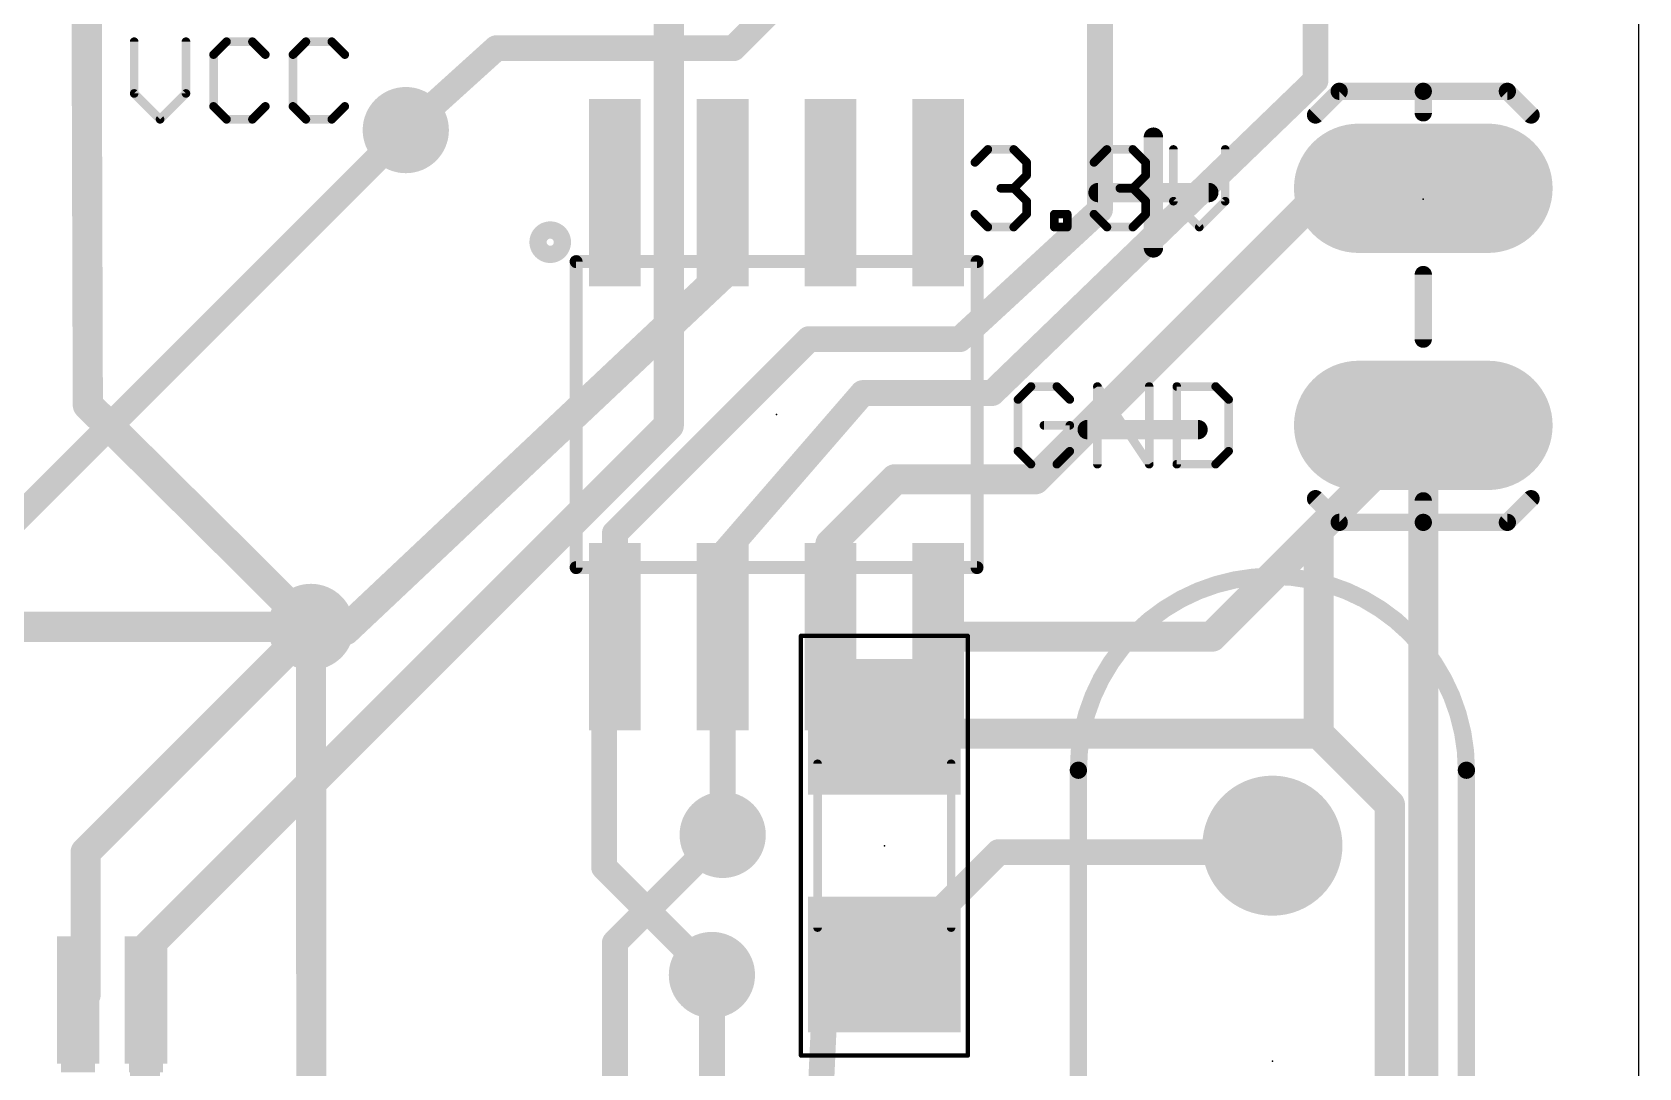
# Model space of a CAD drawing. Extents: x 0 to 91.2, y 0 to 65.1.
# Drawn here: x 34.41 to 53.34, y 41.83 to 54.04 of the extents above; entities that cross this region are included whole.
import ezdxf

# ---------------------------------------------------------------- set-up
doc = ezdxf.new("R2010")
doc.units = 0
for name, color, linetype in [('1', 22, 'CONTINUOUS'), ('16', 175, 'CONTINUOUS'), ('17', 82, 'CONTINUOUS'), ('18', 82, 'CONTINUOUS'), ('20', 7, 'CONTINUOUS'), ('21', 253, 'CONTINUOUS'), ('22', 253, 'CONTINUOUS'), ('23', 7, 'CONTINUOUS'), ('24', 7, 'CONTINUOUS'), ('39', 22, 'CONTINUOUS'), ('51', 253, 'CONTINUOUS'), ('52', 253, 'CONTINUOUS')]:
    doc.layers.add(name, color=color, linetype=linetype)

# ---------------------------------------------------------------- blocks, each defined once
blk = doc.blocks.new('RECT')
blk.add_solid([(-0.5, -0.5), (0.5, -0.5), (-0.5, 0.5), (0.5, 0.5)])
blk = doc.blocks.new('LONGP100')
at = {"const_width": 1}
blk.add_lwpolyline([(-0.5, 0), (0.5, 0)], dxfattribs=at)
at = {"const_width": 0.5}
for points in [[(-0.5, 0.25, 1), (-0.5, -0.25)], [(0.5, -0.25, 1), (0.5, 0.25)]]:
    blk.add_lwpolyline(points, format="xyb", dxfattribs=at)
blk = doc.blocks.new('ROUNDP')
at = {"const_width": 0.5}
blk.add_lwpolyline([(0, -0.25, 1), (0, 0.25, 1), (0, -0.25)], format="xyb", dxfattribs=at)
blk = doc.blocks.new('ROUNDV')
at = {"const_width": 0.5}
blk.add_lwpolyline([(0, -0.25, 1), (0, 0.25, 1), (0, -0.25)], format="xyb", dxfattribs=at)

msp = doc.modelspace()

# ---------------------------------------------------------------- linework, layer by layer
at = {"layer": '1'}
for points, const_width in [([(41.91, 56.134), (41.91, 49.403)], 0.3556), ([(38.8112, 52.8828), (34.2011, 48.2727)], 0.3048), ([(41.91, 49.403), (35.687, 43.18)], 0.3556), ([(50.8, 49.403), (49.5681, 48.1711)], 0.3556), ([(49.5681, 48.1711), (49.5681, 45.7708)], 0.3556), ([(37.6936, 47.0281), (35.0393, 44.3738)], 0.3556), ([(44.5389, 45.7708), (44.45, 45.85)], 0.3556), ([(49.5681, 45.7708), (44.5389, 45.7708)], 0.3556), ([(50.4063, 44.9326), (49.5681, 45.7708)], 0.3556), ([(50.4063, 38.9255), (50.4063, 44.9326)], 0.3556), ([(41.275, 43.307), (42.545, 44.577)], 0.3048), ([(35.0393, 44.3738), (35.0393, 42.6974)], 0.3556), ([(44.5389, 43.1165), (45.7962, 44.3738)], 0.3048), ([(45.7962, 44.3738), (49.0093, 44.3738)], 0.3048), ([(49.0093, 44.3738), (49.022, 44.45)], 0.3048), ([(35.687, 43.18), (35.687, 42.693)], 0.3556), ([(41.275, 41.148), (41.275, 43.307)], 0.3048), ([(44.3992, 42.9768), (44.45, 43.05)], 0.3048), ([(44.5389, 43.1165), (44.45, 43.05)], 0.3048), ([(42.418, 41.275), (42.418, 42.926)], 0.3048), ([(43.7642, 42.9514), (43.688, 41.275)], 0.3048), ([(44.3992, 42.9768), (43.7642, 42.9514)], 0.3048), ([(35.0393, 42.6974), (34.95, 42.63)], 0.3556), ([(35.687, 42.693), (35.75, 42.63)], 0.3556), ([(35.7378, 42.5577), (35.75, 42.63)], 0.3556), ([(35.7378, 42.5577), (35.7378, 41.4528)], 0.3556)]:
    msp.add_lwpolyline(points, dxfattribs=dict(at, const_width=const_width))
for points, const_width in [([(38.8651, 52.8289, 1), (38.7573, 52.9367)], 0.1524), ([(41.8211, 49.403, 1), (41.9989, 49.403)], 0.1778), ([(41.9729, 49.3401, 1), (41.8471, 49.4659)], 0.1778), ([(50.8629, 49.3401, 1), (50.7371, 49.4659)], 0.1778), ([(49.5052, 48.234, 1), (49.631, 48.1082)], 0.1778), ([(49.657, 48.1711, 1), (49.4792, 48.1711)], 0.1778), ([(37.7565, 46.9652, 1), (37.6307, 47.091)], 0.1778), ([(44.5091, 45.9164, 1), (44.3909, 45.7836)], 0.1778), ([(44.5389, 45.8597, 1), (44.5389, 45.6819)], 0.1778), ([(44.4798, 45.7044, 1), (44.598, 45.8372)], 0.1778), ([(49.631, 45.8337, 1), (49.5052, 45.7079)], 0.1778), ([(49.4792, 45.7708, 1), (49.657, 45.7708)], 0.1778), ([(49.5681, 45.6819, 1), (49.5681, 45.8597)], 0.1778), ([(50.4952, 44.9326, 1), (50.3174, 44.9326)], 0.1778), ([(50.3434, 44.8697, 1), (50.4692, 44.9955)], 0.1778), ([(42.5989, 44.5231, 1), (42.4911, 44.6309)], 0.1524), ([(34.9764, 44.4367, 1), (35.1022, 44.3109)], 0.1778), ([(35.1282, 44.3738, 1), (34.9504, 44.3738)], 0.1778), ([(45.7962, 44.45, 1), (45.7962, 44.2976)], 0.1524), ([(45.8501, 44.3199, 1), (45.7423, 44.4277)], 0.1524), ([(49.0972, 44.4375, 1), (48.9468, 44.4625)], 0.1524), ([(49.0093, 44.2976, 1), (49.0093, 44.45)], 0.1524), ([(48.9341, 44.3863, 1), (49.0845, 44.3613)], 0.1524), ([(35.7759, 43.18, 1), (35.5981, 43.18)], 0.1778), ([(41.3512, 43.307, 1), (41.1988, 43.307)], 0.1524), ([(41.2211, 43.3609, 1), (41.3289, 43.2531)], 0.1524), ([(35.6241, 43.2429, 1), (35.7499, 43.1171)], 0.1778), ([(44.4044, 43.111, 1), (44.4956, 42.989)], 0.1524), ([(44.5126, 43.0066, 1), (44.3874, 43.0934)], 0.1524), ([(44.485, 43.1704, 1), (44.5928, 43.0626)], 0.1524), ([(44.5845, 43.0555, 1), (44.4933, 43.1775)], 0.1524), ([(42.4942, 42.926, 1), (42.3418, 42.926)], 0.1524), ([(43.7612, 43.0275, 1), (43.7672, 42.8753)], 0.1524), ([(43.8403, 42.9479, 1), (43.6881, 42.9549)], 0.1524), ([(44.3366, 43.0202, 1), (44.4618, 42.9334)], 0.1524), ([(44.4022, 42.9007, 1), (44.3962, 43.0529)], 0.1524), ([(34.8964, 42.701, 1), (35.0036, 42.559)], 0.1778), ([(34.9504, 42.6974, 1), (35.1282, 42.6974)], 0.1778), ([(35.0929, 42.6264, 1), (34.9857, 42.7684)], 0.1778), ([(35.7499, 42.7559, 1), (35.6241, 42.6301)], 0.1778), ([(35.8377, 42.6152, 1), (35.6623, 42.6448)], 0.1778), ([(35.5981, 42.693, 1), (35.7759, 42.693)], 0.1778), ([(35.8267, 42.5577, 1), (35.6489, 42.5577)], 0.1778), ([(35.6501, 42.5725, 1), (35.8255, 42.5429)], 0.1778), ([(35.6871, 42.5671, 1), (35.8129, 42.6929)], 0.1778)]:
    msp.add_lwpolyline(points, format="xyb", dxfattribs=dict(at, const_width=const_width))
at = {"layer": '16'}
for points, const_width in [([(35.052, 57.277), (35.052, 53.848)], 0.3556), ([(46.99, 51.943), (46.99, 56.134)], 0.3048), ([(42.672, 53.848), (44.45, 55.626)], 0.3048), ([(49.53, 53.467), (49.53, 55.626)], 0.3048), ([(35.052, 53.848), (35.0647, 49.6443)], 0.3556), ([(38.8112, 52.8828), (39.878, 53.848)], 0.3048), ([(39.878, 53.848), (42.672, 53.848)], 0.3048), ([(45.72, 49.784), (49.53, 53.467)], 0.3048), ([(42.545, 52.1462), (42.545, 51.181)], 0.3556), ([(50.673, 52.07), (50.8, 52.197)], 0.3556), ([(45.339, 50.419), (46.99, 51.943)], 0.3048), ([(46.228, 48.768), (49.53, 52.07)], 0.3556), ([(49.53, 52.07), (50.673, 52.07)], 0.3556), ([(42.545, 51.181), (38.1, 46.99)], 0.3556), ([(41.275, 48.133), (43.561, 50.419)], 0.3048), ([(43.561, 50.419), (45.339, 50.419)], 0.3048), ([(36.7157, 48.006), (35.0647, 49.6443)], 0.3556), ([(42.545, 47.879), (44.196, 49.784)], 0.3048), ([(44.196, 49.784), (45.72, 49.784)], 0.3048), ([(48.3108, 46.9138), (50.8, 49.403)], 0.3556), ([(50.8, 36.96), (50.8, 49.403)], 0.3556), ([(43.815, 48.006), (44.577, 48.768)], 0.3556), ([(44.577, 48.768), (46.228, 48.768)], 0.3556), ([(41.275, 46.9138), (41.275, 48.133)], 0.3048), ([(37.6936, 47.0281), (36.7157, 48.006)], 0.3556), ([(43.815, 46.9138), (43.815, 48.006)], 0.3556), ([(42.545, 46.9138), (42.545, 47.879)], 0.3048), ([(24.13, 47.0281), (37.6936, 47.0281)], 0.3556), ([(37.6936, 46.8884), (37.6936, 47.0281)], 0.3556), ([(37.7317, 46.99), (37.6936, 47.0281)], 0.3556), ([(38.1, 46.99), (37.7317, 46.99)], 0.3556), ([(37.6936, 46.8884), (37.7063, 33.2867)], 0.3556), ([(41.275, 46.355), (41.275, 46.9138)], 0.3048), ([(42.545, 44.577), (42.545, 46.9138)], 0.3048), ([(45.085, 46.9138), (48.3108, 46.9138)], 0.3556), ([(41.148, 46.228), (41.275, 46.355)], 0.3048), ([(41.148, 44.196), (41.148, 46.228)], 0.3048), ([(42.418, 42.926), (41.148, 44.196)], 0.3048)]:
    msp.add_lwpolyline(points, dxfattribs=dict(at, const_width=const_width))
for points, const_width in [([(35.1409, 53.8483, 1), (34.9631, 53.8477)], 0.1778), ([(39.878, 53.9242, 1), (39.878, 53.7718)], 0.1524), ([(39.9291, 53.7915, 1), (39.8269, 53.9045)], 0.1524), ([(42.6181, 53.9019, 1), (42.7259, 53.7941)], 0.1524), ([(42.672, 53.7718, 1), (42.672, 53.9242)], 0.1524), ([(34.9631, 53.848, 1), (35.1409, 53.848)], 0.1778), ([(49.583, 53.4122, 1), (49.477, 53.5218)], 0.1524), ([(49.4538, 53.467, 1), (49.6062, 53.467)], 0.1524), ([(38.7601, 52.9393, 1), (38.8623, 52.8263)], 0.1524), ([(42.6339, 52.1462, 1), (42.4561, 52.1462)], 0.1778), ([(50.8629, 52.1341, 1), (50.7371, 52.2599)], 0.1778), ([(47.0417, 51.887, 1), (46.9383, 51.999)], 0.1524), ([(49.53, 52.1589, 1), (49.53, 51.9811)], 0.1778), ([(49.5929, 52.0071, 1), (49.4671, 52.1329)], 0.1778), ([(50.6101, 52.1329, 1), (50.7359, 52.0071)], 0.1778), ([(50.673, 51.9811, 1), (50.673, 52.1589)], 0.1778), ([(46.9138, 51.943, 1), (47.0662, 51.943)], 0.1524), ([(42.606, 51.1163, 1), (42.484, 51.2457)], 0.1778), ([(42.4561, 51.181, 1), (42.6339, 51.181)], 0.1778), ([(43.561, 50.4952, 1), (43.561, 50.3428)], 0.1524), ([(43.6149, 50.3651, 1), (43.5071, 50.4729)], 0.1524), ([(45.2873, 50.475, 1), (45.3907, 50.363)], 0.1524), ([(45.339, 50.3428, 1), (45.339, 50.4952)], 0.1524), ([(35.1273, 49.7074, 1), (35.0021, 49.5812)], 0.1778), ([(44.196, 49.8602, 1), (44.196, 49.7078)], 0.1524), ([(44.2536, 49.7341, 1), (44.1384, 49.8339)], 0.1524), ([(45.667, 49.8388, 1), (45.773, 49.7292)], 0.1524), ([(45.72, 49.7078, 1), (45.72, 49.8602)], 0.1524), ([(34.9758, 49.644, 1), (35.1536, 49.6446)], 0.1778), ([(50.8889, 49.403, 1), (50.7111, 49.403)], 0.1778), ([(50.8629, 49.3401, 1), (50.7371, 49.4659)], 0.1778), ([(44.577, 48.8569, 1), (44.577, 48.6791)], 0.1778), ([(44.6399, 48.7051, 1), (44.5141, 48.8309)], 0.1778), ([(46.1651, 48.8309, 1), (46.2909, 48.7051)], 0.1778), ([(46.228, 48.6791, 1), (46.228, 48.8569)], 0.1778), ([(41.3512, 48.133, 1), (41.1988, 48.133)], 0.1524), ([(36.7786, 48.0689, 1), (36.6528, 47.9431)], 0.1778), ([(36.6531, 47.9429, 1), (36.7783, 48.0691)], 0.1778), ([(41.2211, 48.1869, 1), (41.3289, 48.0791)], 0.1524), ([(43.7521, 48.0689, 1), (43.8779, 47.9431)], 0.1778), ([(43.9039, 48.006, 1), (43.7261, 48.006)], 0.1778), ([(42.6212, 47.879, 1), (42.4688, 47.879)], 0.1524), ([(42.4874, 47.9289, 1), (42.6026, 47.8291)], 0.1524), ([(37.7565, 47.091, 1), (37.6307, 46.9652)], 0.1778), ([(37.7825, 47.0281, 1), (37.6047, 47.0281)], 0.1778), ([(37.6307, 46.9652, 1), (37.7565, 47.091)], 0.1778), ([(37.7317, 47.0789, 1), (37.7317, 46.9011)], 0.1778), ([(37.6688, 46.9271, 1), (37.7946, 47.0529)], 0.1778), ([(37.6936, 46.9392, 1), (37.6936, 47.117)], 0.1778), ([(38.039, 47.0547, 1), (38.161, 46.9253)], 0.1778), ([(38.1, 46.9011, 1), (38.1, 47.0789)], 0.1778), ([(37.7825, 46.8885, 1), (37.6047, 46.8883)], 0.1778), ([(37.6047, 46.8884, 1), (37.7825, 46.8884)], 0.1778), ([(41.3512, 46.9138, 1), (41.1988, 46.9138)], 0.1524), ([(41.1988, 46.9138, 1), (41.3512, 46.9138)], 0.1524), ([(42.6212, 46.9138, 1), (42.4688, 46.9138)], 0.1524), ([(42.4688, 46.9138, 1), (42.6212, 46.9138)], 0.1524), ([(43.7261, 46.9138, 1), (43.9039, 46.9138)], 0.1778), ([(45.085, 47.0027, 1), (45.085, 46.8249)], 0.1778), ([(48.2479, 46.9767, 1), (48.3737, 46.8509)], 0.1778), ([(48.3108, 46.8249, 1), (48.3108, 47.0027)], 0.1778), ([(41.1988, 46.355, 1), (41.3512, 46.355)], 0.1524), ([(41.3289, 46.3011, 1), (41.2211, 46.4089)], 0.1524), ([(41.2242, 46.228, 1), (41.0718, 46.228)], 0.1524), ([(41.0941, 46.2819, 1), (41.2019, 46.1741)], 0.1524), ([(42.4688, 44.577, 1), (42.6212, 44.577)], 0.1524), ([(41.2019, 44.2499, 1), (41.0941, 44.1421)], 0.1524), ([(41.0718, 44.196, 1), (41.2242, 44.196)], 0.1524), ([(42.3641, 42.8721, 1), (42.4719, 42.9799)], 0.1524)]:
    msp.add_lwpolyline(points, format="xyb", dxfattribs=dict(at, const_width=const_width))
at = {"layer": '20'}
msp.add_line((53.34, 0.01), (53.34, 64.77), dxfattribs=at)
at = {"layer": '21'}
for points, const_width in [([(35.6108, 53.925), (35.6108, 53.3149)], 0.1016), ([(36.2209, 53.3149), (36.2209, 53.925)], 0.1016), ([(36.6988, 53.925), (36.5463, 53.7724)], 0.1016), ([(37.0039, 53.925), (36.6988, 53.925)], 0.1016), ([(37.1564, 53.7724), (37.0039, 53.925)], 0.1016), ([(37.6344, 53.925), (37.4818, 53.7724)], 0.1016), ([(37.9394, 53.925), (37.6344, 53.925)], 0.1016), ([(38.092, 53.7724), (37.9394, 53.925)], 0.1016), ([(36.5463, 53.7724), (36.5463, 53.1623)], 0.1016), ([(37.4818, 53.7724), (37.4818, 53.1623)], 0.1016), ([(49.8094, 53.34), (49.53, 53.0606)], 0.2032), ([(50.8, 53.34), (49.8094, 53.34)], 0.2032), ([(50.8, 53.34), (50.8, 53.086)], 0.2032), ([(50.8, 53.34), (51.7906, 53.34)], 0.2032), ([(51.7906, 53.34), (52.07, 53.0606)], 0.2032), ([(35.6108, 53.3149), (35.9159, 53.0098)], 0.1016), ([(35.9159, 53.0098), (36.2209, 53.3149)], 0.1016), ([(36.5463, 53.1623), (36.6988, 53.0098)], 0.1016), ([(37.0039, 53.0098), (37.1564, 53.1623)], 0.1016), ([(37.4818, 53.1623), (37.6344, 53.0098)], 0.1016), ([(37.9394, 53.0098), (38.092, 53.1623)], 0.1016), ([(36.6988, 53.0098), (37.0039, 53.0098)], 0.1016), ([(37.6344, 53.0098), (37.9394, 53.0098)], 0.1016), ([(45.5168, 52.5025), (45.6693, 52.655)], 0.1016), ([(45.6693, 52.655), (45.9744, 52.655)], 0.1016), ([(45.9744, 52.655), (46.1269, 52.5025)], 0.1016), ([(46.9201, 52.5025), (47.0726, 52.655)], 0.1016), ([(47.0726, 52.655), (47.3777, 52.655)], 0.1016), ([(47.3777, 52.655), (47.5302, 52.5025)], 0.1016), ([(47.8556, 52.655), (47.8556, 52.0449)], 0.1016), ([(48.4657, 52.0449), (48.4657, 52.655)], 0.1016), ([(46.1269, 52.5025), (46.1269, 52.3499)], 0.1016), ([(47.5302, 52.5025), (47.5302, 52.3499)], 0.1016), ([(46.1269, 52.3499), (45.9744, 52.1974)], 0.1016), ([(47.5302, 52.3499), (47.3777, 52.1974)], 0.1016), ([(45.9744, 52.1974), (45.8219, 52.1974)], 0.1016), ([(45.9744, 52.1974), (46.1269, 52.0449)], 0.1016), ([(46.1269, 52.0449), (46.1269, 51.8923)], 0.1016), ([(47.3777, 52.1974), (47.2251, 52.1974)], 0.1016), ([(47.3777, 52.1974), (47.5302, 52.0449)], 0.1016), ([(47.5302, 52.0449), (47.5302, 51.8923)], 0.1016), ([(47.8556, 52.0449), (48.1607, 51.7398)], 0.1016), ([(48.1607, 51.7398), (48.4657, 52.0449)], 0.1016), ([(45.6693, 51.7398), (45.5168, 51.8923)], 0.1016), ([(46.1269, 51.8923), (45.9744, 51.7398)], 0.1016), ([(46.4523, 51.7398), (46.4523, 51.8923)], 0.1016), ([(46.4523, 51.8923), (46.6048, 51.8923)], 0.1016), ([(46.6048, 51.8923), (46.6048, 51.7398)], 0.1016), ([(47.0726, 51.7398), (46.9201, 51.8923)], 0.1016), ([(47.5302, 51.8923), (47.3777, 51.7398)], 0.1016), ([(45.9744, 51.7398), (45.6693, 51.7398)], 0.1016), ([(46.6048, 51.7398), (46.4523, 51.7398)], 0.1016), ([(47.3777, 51.7398), (47.0726, 51.7398)], 0.1016), ([(50.8, 50.419), (50.8, 51.181)], 0.2032), ([(46.1773, 49.861), (46.0248, 49.7084)], 0.1016), ([(46.4824, 49.861), (46.1773, 49.861)], 0.1016), ([(46.6349, 49.7084), (46.4824, 49.861)], 0.1016), ([(46.9603, 48.9458), (46.9603, 49.861)], 0.1016), ([(46.9603, 49.861), (47.5704, 48.9458)], 0.1016), ([(47.5704, 48.9458), (47.5704, 49.861)], 0.1016), ([(47.8958, 49.861), (47.8958, 48.9458)], 0.1016), ([(48.3534, 49.861), (47.8958, 49.861)], 0.1016), ([(48.506, 49.7084), (48.3534, 49.861)], 0.1016), ([(46.0248, 49.7084), (46.0248, 49.0983)], 0.1016), ([(48.506, 49.0983), (48.506, 49.7084)], 0.1016), ([(46.6349, 49.4034), (46.3299, 49.4034)], 0.1016), ([(46.6349, 49.0983), (46.6349, 49.4034)], 0.1016), ([(46.0248, 49.0983), (46.1773, 48.9458)], 0.1016), ([(46.4824, 48.9458), (46.6349, 49.0983)], 0.1016), ([(48.3534, 48.9458), (48.506, 49.0983)], 0.1016), ([(46.1773, 48.9458), (46.4824, 48.9458)], 0.1016), ([(47.8958, 48.9458), (48.3534, 48.9458)], 0.1016), ([(49.8094, 48.26), (49.53, 48.5394)], 0.2032), ([(50.8, 48.26), (50.8, 48.514)], 0.2032), ([(51.7906, 48.26), (52.07, 48.5394)], 0.2032), ([(50.8, 48.26), (49.8094, 48.26)], 0.2032), ([(50.8, 48.26), (51.7906, 48.26)], 0.2032), ([(46.736, 45.339), (46.736, 38.481)], 0.2032), ([(51.308, 38.481), (51.308, 45.339)], 0.2032)]:
    msp.add_lwpolyline(points, dxfattribs=dict(at, const_width=const_width))
for points, const_width in [([(35.6362, 53.925, 1), (35.5854, 53.925)], 0.0508), ([(36.2463, 53.925, 1), (36.1955, 53.925)], 0.0508), ([(36.6988, 53.9504, 1), (36.6988, 53.8996)], 0.0508), ([(36.7168, 53.907, 1), (36.6809, 53.9429)], 0.0508), ([(37.0219, 53.9429, 1), (36.9859, 53.907)], 0.0508), ([(37.0039, 53.8996, 1), (37.0039, 53.9504)], 0.0508), ([(37.6344, 53.9504, 1), (37.6344, 53.8996)], 0.0508), ([(37.6523, 53.907, 1), (37.6164, 53.9429)], 0.0508), ([(37.9574, 53.9429, 1), (37.9215, 53.907)], 0.0508), ([(37.9394, 53.8996, 1), (37.9394, 53.9504)], 0.0508), ([(36.5717, 53.7724, 1), (36.5209, 53.7724)], 0.0508), ([(36.5284, 53.7904, 1), (36.5643, 53.7545)], 0.0508), ([(37.1385, 53.7545, 1), (37.1744, 53.7904)], 0.0508), ([(37.5072, 53.7724, 1), (37.4564, 53.7724)], 0.0508), ([(37.4639, 53.7904, 1), (37.4998, 53.7545)], 0.0508), ([(38.074, 53.7545, 1), (38.1099, 53.7904)], 0.0508), ([(49.8094, 53.3908, 1), (49.8094, 53.2892)], 0.1016), ([(49.8453, 53.3041, 1), (49.7735, 53.3759)], 0.1016), ([(50.8508, 53.34, 1), (50.7492, 53.34)], 0.1016), ([(50.8, 53.3908, 1), (50.8, 53.2892)], 0.1016), ([(50.8, 53.2892, 1), (50.8, 53.3908)], 0.1016), ([(51.8265, 53.3759, 1), (51.7547, 53.3041)], 0.1016), ([(51.7906, 53.2892, 1), (51.7906, 53.3908)], 0.1016), ([(35.6288, 53.3328, 1), (35.5928, 53.2969)], 0.0508), ([(35.5854, 53.3149, 1), (35.6362, 53.3149)], 0.0508), ([(36.1955, 53.3149, 1), (36.2463, 53.3149)], 0.0508), ([(36.2389, 53.2969, 1), (36.203, 53.3328)], 0.0508), ([(36.5643, 53.1803, 1), (36.5284, 53.1444)], 0.0508), ([(37.1744, 53.1444, 1), (37.1385, 53.1803)], 0.0508), ([(37.4998, 53.1803, 1), (37.4639, 53.1444)], 0.0508), ([(38.1099, 53.1444, 1), (38.074, 53.1803)], 0.0508), ([(35.8979, 53.0278, 1), (35.9338, 52.9918)], 0.0508), ([(35.8979, 52.9918, 1), (35.9338, 53.0278)], 0.0508), ([(36.5209, 53.1623, 1), (36.5717, 53.1623)], 0.0508), ([(36.6988, 53.0352, 1), (36.6988, 52.9844)], 0.0508), ([(36.6809, 52.9918, 1), (36.7168, 53.0278)], 0.0508), ([(36.9859, 53.0278, 1), (37.0219, 52.9918)], 0.0508), ([(37.0039, 52.9844, 1), (37.0039, 53.0352)], 0.0508), ([(37.4564, 53.1623, 1), (37.5072, 53.1623)], 0.0508), ([(37.6344, 53.0352, 1), (37.6344, 52.9844)], 0.0508), ([(37.6164, 52.9918, 1), (37.6523, 53.0278)], 0.0508), ([(37.9215, 53.0278, 1), (37.9574, 52.9918)], 0.0508), ([(37.9394, 52.9844, 1), (37.9394, 53.0352)], 0.0508), ([(49.4941, 53.0965, 1), (49.5659, 53.0247)], 0.1016), ([(50.7492, 53.086, 1), (50.8508, 53.086)], 0.1016), ([(52.0341, 53.0247, 1), (52.1059, 53.0965)], 0.1016), ([(45.6693, 52.6804, 1), (45.6693, 52.6296)], 0.0508), ([(45.6873, 52.637, 1), (45.6514, 52.6729)], 0.0508), ([(45.9924, 52.6729, 1), (45.9564, 52.637)], 0.0508), ([(45.9744, 52.6296, 1), (45.9744, 52.6804)], 0.0508), ([(47.0726, 52.6804, 1), (47.0726, 52.6296)], 0.0508), ([(47.0906, 52.637, 1), (47.0546, 52.6729)], 0.0508), ([(47.3956, 52.6729, 1), (47.3597, 52.637)], 0.0508), ([(47.3777, 52.6296, 1), (47.3777, 52.6804)], 0.0508), ([(47.881, 52.655, 1), (47.8302, 52.655)], 0.0508), ([(48.4911, 52.655, 1), (48.4403, 52.655)], 0.0508), ([(45.4988, 52.5204, 1), (45.5348, 52.4845)], 0.0508), ([(46.1523, 52.5025, 1), (46.1015, 52.5025)], 0.0508), ([(46.109, 52.4845, 1), (46.1449, 52.5204)], 0.0508), ([(46.9021, 52.5204, 1), (46.938, 52.4845)], 0.0508), ([(47.5556, 52.5025, 1), (47.5048, 52.5025)], 0.0508), ([(47.5122, 52.4845, 1), (47.5482, 52.5204)], 0.0508), ([(46.1015, 52.3499, 1), (46.1523, 52.3499)], 0.0508), ([(46.1449, 52.332, 1), (46.109, 52.3679)], 0.0508), ([(47.5048, 52.3499, 1), (47.5556, 52.3499)], 0.0508), ([(47.5482, 52.332, 1), (47.5122, 52.3679)], 0.0508), ([(45.8219, 52.2228, 1), (45.8219, 52.172)], 0.0508), ([(45.9924, 52.2154, 1), (45.9564, 52.1794)], 0.0508), ([(45.9564, 52.2154, 1), (45.9924, 52.1794)], 0.0508), ([(45.9744, 52.172, 1), (45.9744, 52.2228)], 0.0508), ([(46.1523, 52.0449, 1), (46.1015, 52.0449)], 0.0508), ([(46.109, 52.0269, 1), (46.1449, 52.0628)], 0.0508), ([(47.2251, 52.2228, 1), (47.2251, 52.172)], 0.0508), ([(47.3956, 52.2154, 1), (47.3597, 52.1794)], 0.0508), ([(47.3597, 52.2154, 1), (47.3956, 52.1794)], 0.0508), ([(47.3777, 52.172, 1), (47.3777, 52.2228)], 0.0508), ([(47.5556, 52.0449, 1), (47.5048, 52.0449)], 0.0508), ([(47.5122, 52.0269, 1), (47.5482, 52.0628)], 0.0508), ([(47.8736, 52.0628, 1), (47.8376, 52.0269)], 0.0508), ([(47.8302, 52.0449, 1), (47.881, 52.0449)], 0.0508), ([(48.4403, 52.0449, 1), (48.4911, 52.0449)], 0.0508), ([(48.4837, 52.0269, 1), (48.4478, 52.0628)], 0.0508), ([(45.5348, 51.9103, 1), (45.4988, 51.8744)], 0.0508), ([(46.1015, 51.8923, 1), (46.1523, 51.8923)], 0.0508), ([(46.1449, 51.8744, 1), (46.109, 51.9103)], 0.0508), ([(46.4777, 51.8923, 1), (46.4269, 51.8923)], 0.0508), ([(46.4523, 51.9177, 1), (46.4523, 51.8669)], 0.0508), ([(46.6302, 51.8923, 1), (46.5794, 51.8923)], 0.0508), ([(46.6048, 51.8669, 1), (46.6048, 51.9177)], 0.0508), ([(46.938, 51.9103, 1), (46.9021, 51.8744)], 0.0508), ([(47.5048, 51.8923, 1), (47.5556, 51.8923)], 0.0508), ([(47.5482, 51.8744, 1), (47.5122, 51.9103)], 0.0508), ([(45.6693, 51.7652, 1), (45.6693, 51.7144)], 0.0508), ([(45.6514, 51.7218, 1), (45.6873, 51.7578)], 0.0508), ([(45.9564, 51.7578, 1), (45.9924, 51.7218)], 0.0508), ([(45.9744, 51.7144, 1), (45.9744, 51.7652)], 0.0508), ([(46.4523, 51.7652, 1), (46.4523, 51.7144)], 0.0508), ([(46.4269, 51.7398, 1), (46.4777, 51.7398)], 0.0508), ([(46.5794, 51.7398, 1), (46.6302, 51.7398)], 0.0508), ([(46.6048, 51.7144, 1), (46.6048, 51.7652)], 0.0508), ([(47.0726, 51.7652, 1), (47.0726, 51.7144)], 0.0508), ([(47.0546, 51.7218, 1), (47.0906, 51.7578)], 0.0508), ([(47.3597, 51.7578, 1), (47.3956, 51.7218)], 0.0508), ([(47.3777, 51.7144, 1), (47.3777, 51.7652)], 0.0508), ([(48.1427, 51.7578, 1), (48.1786, 51.7218)], 0.0508), ([(48.1427, 51.7218, 1), (48.1786, 51.7578)], 0.0508), ([(50.8508, 51.181, 1), (50.7492, 51.181)], 0.1016), ([(50.7492, 50.419, 1), (50.8508, 50.419)], 0.1016), ([(46.1773, 49.8864, 1), (46.1773, 49.8356)], 0.0508), ([(46.1953, 49.843, 1), (46.1594, 49.8789)], 0.0508), ([(46.5004, 49.8789, 1), (46.4644, 49.843)], 0.0508), ([(46.4824, 49.8356, 1), (46.4824, 49.8864)], 0.0508), ([(46.9857, 49.861, 1), (46.9349, 49.861)], 0.0508), ([(46.9815, 49.8751, 1), (46.9392, 49.8469)], 0.0508), ([(47.5958, 49.861, 1), (47.545, 49.861)], 0.0508), ([(47.9212, 49.861, 1), (47.8704, 49.861)], 0.0508), ([(47.8958, 49.8864, 1), (47.8958, 49.8356)], 0.0508), ([(48.3714, 49.8789, 1), (48.3355, 49.843)], 0.0508), ([(48.3534, 49.8356, 1), (48.3534, 49.8864)], 0.0508), ([(46.0502, 49.7084, 1), (45.9994, 49.7084)], 0.0508), ([(46.0068, 49.7264, 1), (46.0428, 49.6905)], 0.0508), ([(46.617, 49.6905, 1), (46.6529, 49.7264)], 0.0508), ([(48.5314, 49.7084, 1), (48.4806, 49.7084)], 0.0508), ([(48.488, 49.6905, 1), (48.5239, 49.7264)], 0.0508), ([(46.3299, 49.4288, 1), (46.3299, 49.378)], 0.0508), ([(46.6603, 49.4034, 1), (46.6095, 49.4034)], 0.0508), ([(46.6349, 49.378, 1), (46.6349, 49.4288)], 0.0508), ([(46.0428, 49.1163, 1), (46.0068, 49.0804)], 0.0508), ([(45.9994, 49.0983, 1), (46.0502, 49.0983)], 0.0508), ([(46.6095, 49.0983, 1), (46.6603, 49.0983)], 0.0508), ([(46.6529, 49.0804, 1), (46.617, 49.1163)], 0.0508), ([(48.4806, 49.0983, 1), (48.5314, 49.0983)], 0.0508), ([(48.5239, 49.0804, 1), (48.488, 49.1163)], 0.0508), ([(46.1773, 48.9712, 1), (46.1773, 48.9204)], 0.0508), ([(46.1594, 48.9278, 1), (46.1953, 48.9638)], 0.0508), ([(46.4644, 48.9638, 1), (46.5004, 48.9278)], 0.0508), ([(46.4824, 48.9204, 1), (46.4824, 48.9712)], 0.0508), ([(46.9349, 48.9458, 1), (46.9857, 48.9458)], 0.0508), ([(47.545, 48.9458, 1), (47.5958, 48.9458)], 0.0508), ([(47.5493, 48.9317, 1), (47.5916, 48.9599)], 0.0508), ([(47.8958, 48.9712, 1), (47.8958, 48.9204)], 0.0508), ([(47.8704, 48.9458, 1), (47.9212, 48.9458)], 0.0508), ([(48.3355, 48.9638, 1), (48.3714, 48.9278)], 0.0508), ([(48.3534, 48.9204, 1), (48.3534, 48.9712)], 0.0508), ([(49.5659, 48.5753, 1), (49.4941, 48.5035)], 0.1016), ([(50.8508, 48.514, 1), (50.7492, 48.514)], 0.1016), ([(52.1059, 48.5035, 1), (52.0341, 48.5753)], 0.1016), ([(49.8094, 48.3108, 1), (49.8094, 48.2092)], 0.1016), ([(49.7735, 48.2241, 1), (49.8453, 48.2959)], 0.1016), ([(50.8, 48.3108, 1), (50.8, 48.2092)], 0.1016), ([(50.7492, 48.26, 1), (50.8508, 48.26)], 0.1016), ([(50.8, 48.2092, 1), (50.8, 48.3108)], 0.1016), ([(51.7547, 48.2959, 1), (51.8265, 48.2241)], 0.1016), ([(51.7906, 48.2092, 1), (51.7906, 48.3108)], 0.1016), ([(51.308, 45.339, 1), (46.736, 45.339)], 0.2032), ([(46.7868, 45.339, 1), (46.6852, 45.339)], 0.1016), ([(51.3588, 45.339, 1), (51.2572, 45.339)], 0.1016), ([(46.6852, 45.339, 1), (46.7868, 45.339)], 0.1016), ([(51.2572, 45.339, 1), (51.3588, 45.339)], 0.1016)]:
    msp.add_lwpolyline(points, format="xyb", dxfattribs=dict(at, const_width=const_width))
at = {"layer": '22'}
for points, const_width in [([(47.6202, 52.7995), (47.6202, 51.4945)], 0.2286), ([(48.2727, 52.147), (46.9677, 52.147)], 0.2286), ([(40.818, 47.727), (40.818, 51.333)], 0.1524), ([(45.542, 51.333), (45.542, 47.727)], 0.1524), ([(48.1457, 49.353), (46.8407, 49.353)], 0.2286)]:
    msp.add_lwpolyline(points, dxfattribs=dict(at, const_width=const_width))
for points, const_width in [([(47.6774, 52.7995, 1), (47.5631, 52.7995)], 0.1143), ([(46.9677, 52.2042, 1), (46.9677, 52.0899)], 0.1143), ([(48.2727, 52.0899, 1), (48.2727, 52.2042)], 0.1143), ([(40.513, 51.4184, 1), (40.513, 51.7056, 1), (40.513, 51.4184)], 0.2032), ([(47.5631, 51.4945, 1), (47.6774, 51.4945)], 0.1143), ([(40.8561, 51.333, 1), (40.7799, 51.333)], 0.0762), ([(45.5801, 51.333, 1), (45.5039, 51.333)], 0.0762), ([(46.8407, 49.4102, 1), (46.8407, 49.2959)], 0.1143), ([(48.1457, 49.2959, 1), (48.1457, 49.4102)], 0.1143), ([(40.7799, 47.727, 1), (40.8561, 47.727)], 0.0762), ([(45.5039, 47.727, 1), (45.5801, 47.727)], 0.0762)]:
    msp.add_lwpolyline(points, format="xyb", dxfattribs=dict(at, const_width=const_width))
at = {"layer": '23'}
for p in [(50.8, 52.07), (44.45, 44.45), (49.022, 41.91)]:
    msp.add_point(p, dxfattribs=at)
at = {"layer": '24'}
msp.add_point((43.18, 49.53), dxfattribs=at)
at = {"layer": '39', "const_width": 0.0508}
for points in [[(43.467, 41.977), (43.467, 46.923)], [(43.467, 46.923), (45.433, 46.923)], [(45.433, 46.923), (45.433, 41.977)], [(45.433, 41.977), (43.467, 41.977)]]:
    msp.add_lwpolyline(points, dxfattribs=at)
at = {"layer": '39', "const_width": 0.0254}
for points in [[(43.4797, 46.923, 1), (43.4543, 46.923)], [(43.467, 46.9357, 1), (43.467, 46.9103)], [(45.4457, 46.923, 1), (45.4203, 46.923)], [(45.433, 46.9103, 1), (45.433, 46.9357)], [(43.467, 41.9897, 1), (43.467, 41.9643)], [(43.4543, 41.977, 1), (43.4797, 41.977)], [(45.4203, 41.977, 1), (45.4457, 41.977)], [(45.433, 41.9643, 1), (45.433, 41.9897)]]:
    msp.add_lwpolyline(points, format="xyb", dxfattribs=at)
at = {"layer": '51', "const_width": 0.1016}
for points in [[(43.663, 45.415), (43.663, 43.485)], [(45.237, 45.415), (45.237, 43.485)]]:
    msp.add_lwpolyline(points, dxfattribs=at)
at = {"layer": '51', "const_width": 0.0508}
for points in [[(43.6884, 45.415, 1), (43.6376, 45.415)], [(45.2624, 45.415, 1), (45.2116, 45.415)], [(43.6376, 43.485, 1), (43.6884, 43.485)], [(45.2116, 43.485, 1), (45.2624, 43.485)]]:
    msp.add_lwpolyline(points, format="xyb", dxfattribs=at)
at = {"layer": '52', "const_width": 0.1524}
for points in [[(40.818, 51.333), (45.542, 51.333)], [(45.542, 47.727), (40.818, 47.727)]]:
    msp.add_lwpolyline(points, dxfattribs=at)
at = {"layer": '52', "const_width": 0.0762}
for points in [[(40.818, 51.3711, 1), (40.818, 51.2949)], [(45.542, 51.2949, 1), (45.542, 51.3711)], [(40.818, 47.7651, 1), (40.818, 47.6889)], [(45.542, 47.6889, 1), (45.542, 47.7651)]]:
    msp.add_lwpolyline(points, format="xyb", dxfattribs=at)

# ---------------------------------------------------------------- block references
at = {"layer": '1'}
for p, xscale, yscale, rotation in [((44.45, 45.85), 1.6, 1.8, 270), ((44.45, 43.05), 1.6, 1.8, 270), ((34.95, 42.63), 1.5, 0.5, 90), ((35.75, 42.63), 1.5, 0.5, 90)]:
    msp.add_blockref('RECT', p, dxfattribs=dict(at, xscale=xscale, yscale=yscale, rotation=rotation))
at = {"layer": '16', "xscale": 0.6096, "yscale": 2.2098}
for p in [(41.275, 52.1462), (42.545, 52.1462), (43.815, 52.1462), (45.085, 52.1462), (41.275, 46.9138), (42.545, 46.9138), (43.815, 46.9138), (45.085, 46.9138)]:
    msp.add_blockref('RECT', p, dxfattribs=at)
at = {"layer": '17', "xscale": 1.524, "yscale": 1.524}
for p in [(50.8, 52.197), (50.8, 52.197), (50.8, 49.403), (50.8, 49.403)]:
    msp.add_blockref('LONGP100', p, dxfattribs=at)
at = {"layer": '17', "xscale": 1.651, "yscale": 1.651, "rotation": 180}
msp.add_blockref('ROUNDP', (49.022, 44.45), dxfattribs=at)
msp.add_blockref('ROUNDP', (49.022, 44.45), dxfattribs=at)
at = {"layer": '18', "xscale": 1.016, "yscale": 1.016}
for p in [(38.8112, 52.8828), (38.8112, 52.8828), (37.6936, 47.0281), (37.6936, 47.0281), (42.545, 44.577), (42.545, 44.577), (42.418, 42.926), (42.418, 42.926)]:
    msp.add_blockref('ROUNDV', p, dxfattribs=at)
at = {"layer": '51'}
for p, xscale, yscale, rotation in [((50.8, 52.07), 0.5842, 0.5842, 270), ((50.8, 49.53), 0.5842, 0.5842, 270), ((44.4491, 45.7767), 0.7501, 1.7, 270), ((44.4509, 43.1232), 0.7501, 1.7, 270), ((34.95, 42.355), 1.1501, 0.4, 90), ((35.75, 42.355), 1.1501, 0.3998, 90)]:
    msp.add_blockref('RECT', p, dxfattribs=dict(at, xscale=xscale, yscale=yscale, rotation=rotation))
at = {"layer": '52', "xscale": 0.3556, "yscale": 1.016}
for p in [(41.275, 51.8922), (42.545, 51.8922), (43.815, 51.8922), (45.085, 51.8922), (41.275, 47.1678), (42.545, 47.1678), (43.815, 47.1678), (45.085, 47.1678)]:
    msp.add_blockref('RECT', p, dxfattribs=at)

doc.saveas('drawing.dxf')
